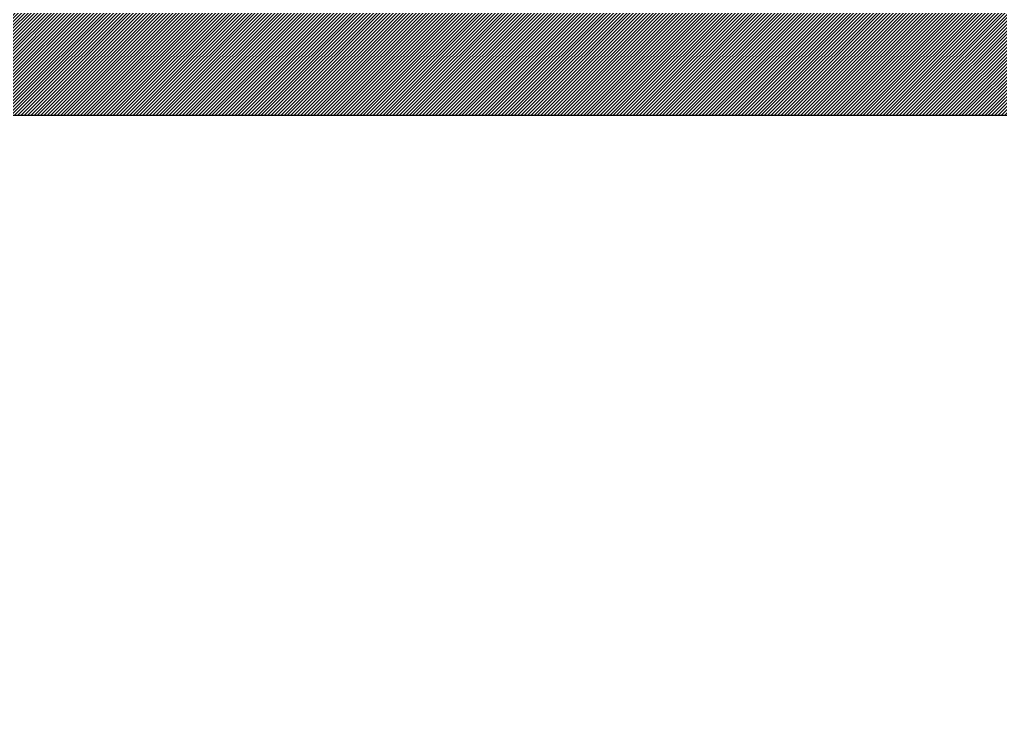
# Model space of a CAD drawing. Header units: inches. Extents: x 3496 to 3956, y 2800 to 3655.
# Drawn here: x 3737.8 to 3790.5, y 2910.6 to 2947.9 of the extents above; entities that cross this region are included whole.
import ezdxf

# ---------------------------------------------------------------- set-up
doc = ezdxf.new("R2010")
doc.units = ezdxf.units.IN
doc.header["$MEASUREMENT"] = 0
doc.layers.add('TEXT', color=11, linetype='Continuous')

msp = doc.modelspace()

# ---------------------------------------------------------------- hatches: boundary and pattern name
at = {"layer": 'TEXT'}
h = msp.add_hatch(dxfattribs=at)
h.set_pattern_fill('ANSI31', color=256)
h.paths.add_polyline_path([(3536.103, 2800.278), (3827.103, 2800.278), (3827.103, 2809.278), (3545.103, 2809.278), (3545.103, 2942.778), (3818.103, 2942.778), (3818.103, 3136.278), (3809.103, 3136.278), (3744.603, 3136.278), (3744.603, 3131.778), (3809.103, 3131.778), (3809.103, 3076.278), (3749.103, 3076.278), (3749.103, 3071.778), (3809.103, 3071.778), (3809.103, 2951.778), (3705.603, 2951.778), (3705.603, 3136.278), (3689.103, 3136.278), (3689.103, 3131.778), (3701.103, 3131.778), (3701.103, 2951.778), (3545.103, 2951.778), (3545.103, 3131.778), (3629.103, 3131.778), (3629.103, 3136.278), (3545.103, 3136.278), (3545.103, 3320.778), (3659.103, 3320.778), (3659.103, 3325.278), (3545.103, 3325.278), (3545.103, 3542.778), (3665.103, 3542.778), (3665.103, 3547.278), (3545.103, 3547.278), (3545.103, 3619.278), (3947.103, 3619.278), (3947.103, 3547.278), (3803.107, 3547.278), (3803.107, 3542.778), (3947.103, 3542.778), (3947.103, 3325.278), (3809.103, 3325.278), (3809.103, 3284.778), (3818.103, 3284.778), (3818.103, 3320.778), (3947.103, 3320.778), (3947.103, 3188.778), (3818.103, 3188.778), (3818.103, 3224.778), (3809.103, 3224.778), (3809.103, 3184.278), (3947.103, 3184.278), (3947.103, 2800.278), (3956.103, 2800.278), (3956.103, 3628.278), (3536.103, 3628.278)])
h.paths.add_polyline_path([(3705.603, 3542.778), (3767.107, 3542.778), (3767.107, 3547.278), (3701.103, 3547.278), (3701.103, 3428.778), (3762.607, 3428.778), (3762.607, 3325.278), (3705.603, 3325.278), (3705.603, 3398.778), (3701.103, 3398.778), (3701.103, 3320.778), (3767.107, 3320.778), (3767.107, 3512.778), (3762.607, 3512.778), (3762.607, 3434.778), (3705.603, 3434.778)], flags=17)

# ---------------------------------------------------------------- linework, layer by layer
at = {"color": 2, "true_color": 0xf1eb1f}
msp.add_line((3545.103, 2942.778), (3818.103, 2942.778), dxfattribs=at)

doc.saveas('drawing.dxf')
